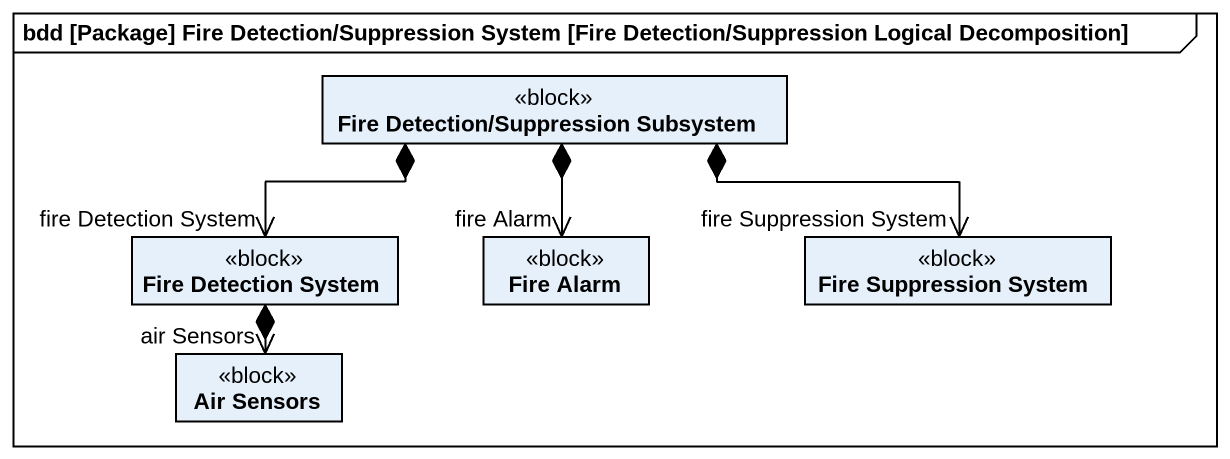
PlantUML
@startuml
mainframe bdd [Package] Fire Detection/Suppression System [Fire Detection/Suppression Logical Decomposition]
hide circle
hide empty members
class "Fire Detection/Suppression Subsystem" as Fire_Detection_Suppression <<block>>
class "Fire Detection System" as Fire_Detection_System <<block>>
class "Fire Alarm" as Fire_Alarm <<block>>
class "Fire Suppression System" as Fire_Suppression_System <<block>>
class "Air Sensors" as Air_Sensors <<block>>
Fire_Detection_Suppression *-left-> "fire Detection System" Fire_Detection_System
Fire_Detection_Suppression *--> "fire Alarm" Fire_Alarm
Fire_Detection_Suppression *-right-> "fire Suppression System" Fire_Suppression_System
Fire_Detection_System *--> "air Sensors" Air_Sensors
@enduml
